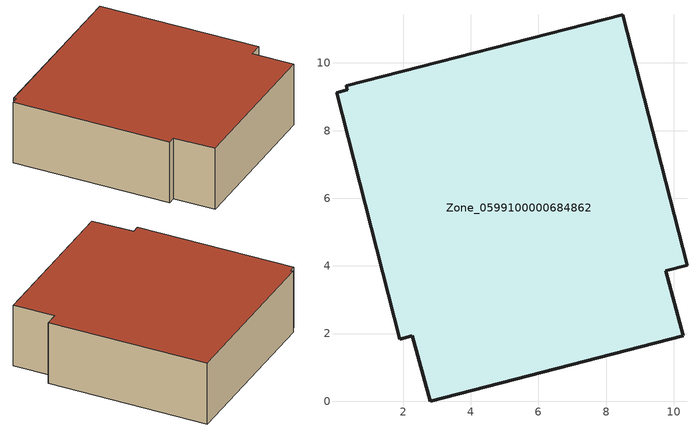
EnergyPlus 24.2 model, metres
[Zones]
Zone_0599100000684862
 floor ground (C_G): 0.35,9.21 0.32,9.32 8.49,11.42 10.39,4.02 9.77,3.86 10.29,1.93 2.8,0 2.27,1.93 1.9,1.84 0.03,9.12 z0
 wall outside (C_F): 2.8,0 10.29,1.93 9.77,3.86 10.39,4.02 8.49,11.42 0.32,9.32 0.35,9.21 0.03,9.12 1.9,1.84 2.27,1.93 2.8,0 z0:3.08
 roof outside (C_R): 0.35,9.21 0.03,9.12 1.9,1.84 2.27,1.93 2.8,0 10.29,1.93 9.77,3.86 10.39,4.02 8.49,11.42 0.32,9.32 z3.08
[BUILDING]
Pand.0599100000684862: North Axis=0; Terrain=City; Loads Convergence Tolerance Value=0.04; Temperature Convergence Tolerance Value=0.4; Solar Distribution=FullExterior; Maximum Number of Warmup Days=25; Minimum Number of Warmup Days=1
[Site:Location]
Rotterdam.The.Hague.AP_ZH_NLD Design_Conditions: Latitude=51.96; Longitude=4.45; Time Zone=1; Elevation=-4.5
[SITE:GROUNDTEMPERATURE:BUILDINGSURFACE]
18, 18, 18, 18, 18, 18, 18, 18, 18, 18, 18, 18
[MATERIAL] Thermal Absorptance=0.9; Solar Absorptance=0.7; Visible Absorptance=0.7
Name | Roughness | Thickness | Conductivity | Density | Specific Heat
G.D.1965 | MediumSmooth | 0.15 | 1 | 540 | 1210
F.D.1965 | Rough | 0.3 | 0.857143 | 1920 | 840
R.D.1965 | MediumRough | 0.2 | 0.08 | 1500 | 1000
[CONSTRUCTION]
C_G: G.D.1965
C_F: F.D.1965
C_R: R.D.1965
[ZONE]
Zone_0599100000684862: Type=1; Multiplier=1; Ceiling Height=Autocalculate; Volume=Autocalculate; Floor Area=autocalculate; Part of Total Floor Area=Yes
[ZONEINFILTRATION:DESIGNFLOWRATE]
Infil_Zone_0599100000684862: Zone or ZoneList or Space or SpaceList=Zone_0599100000684862; Schedule=AlwaysOn; Design Flow Rate Calculation Method=Flow/Area; Flow Rate per Floor Area=0.0042; Constant Term Coefficient=1; Temperature Term Coefficient=0; Velocity Term Coefficient=0; Velocity Squared Term Coefficient=0
[HVACTEMPLATE:ZONE:IDEALLOADSAIRSYSTEM]
Zone_0599100000684862: Maximum Heating Supply Air Temperature=50; Minimum Cooling Supply Air Temperature=13; Maximum Heating Supply Air Humidity Ratio=0.0156; Minimum Cooling Supply Air Humidity Ratio=0.0077; Heating Limit=NoLimit; Cooling Limit=NoLimit; Dehumidification Control Type=ConstantSensibleHeatRatio; Cooling Sensible Heat Ratio=0.7; Dehumidification Setpoint=60; Humidification Control Type=None; Humidification Setpoint=30; Outdoor Air Method=None; Outdoor Air Flow Rate per Person=0.00944; Outdoor Air Flow Rate per Zone Floor Area=0; Outdoor Air Flow Rate per Zone=0; Demand Controlled Ventilation Type=None; Outdoor Air Economizer Type=NoEconomizer; Heat Recovery Type=None; Sensible Heat Recovery Effectiveness=0.7; Latent Heat Recovery Effectiveness=0.65
[ZONECONTROL:THERMOSTAT]
ThermostatControl_Zone_0599100000684862: Zone or ZoneList=Zone_0599100000684862; Control Type Schedule=DualSetpointControlType; Control 1=Thermostat_Zone_0599100000684862; Temperature Difference Between Cutout And Setpoint=0
[THERMOSTATSETPOINT:DUALSETPOINT]
Thermostat_Zone_0599100000684862: Heating Setpoint Temperature Schedule=HeatingSetpoint_Zone_0599100000684862; Cooling Setpoint Temperature Schedule=CoolingSetpoint_Zone_0599100000684862
[SCHEDULE:COMPACT]
HeatingSetpoint_Zone_0599100000684862: Through: 12/31, For: AllDays, Until: 24:00, 21
CoolingSetpoint_Zone_0599100000684862: Through: 12/31, For: AllDays, Until: 24:00, 24
DualSetpointControlType: Through: 12/31, For: AllDays, Until: 24:00, 4
AlwaysOn: Through: 12/31, For: AllDays, Until: 24:00, 1
